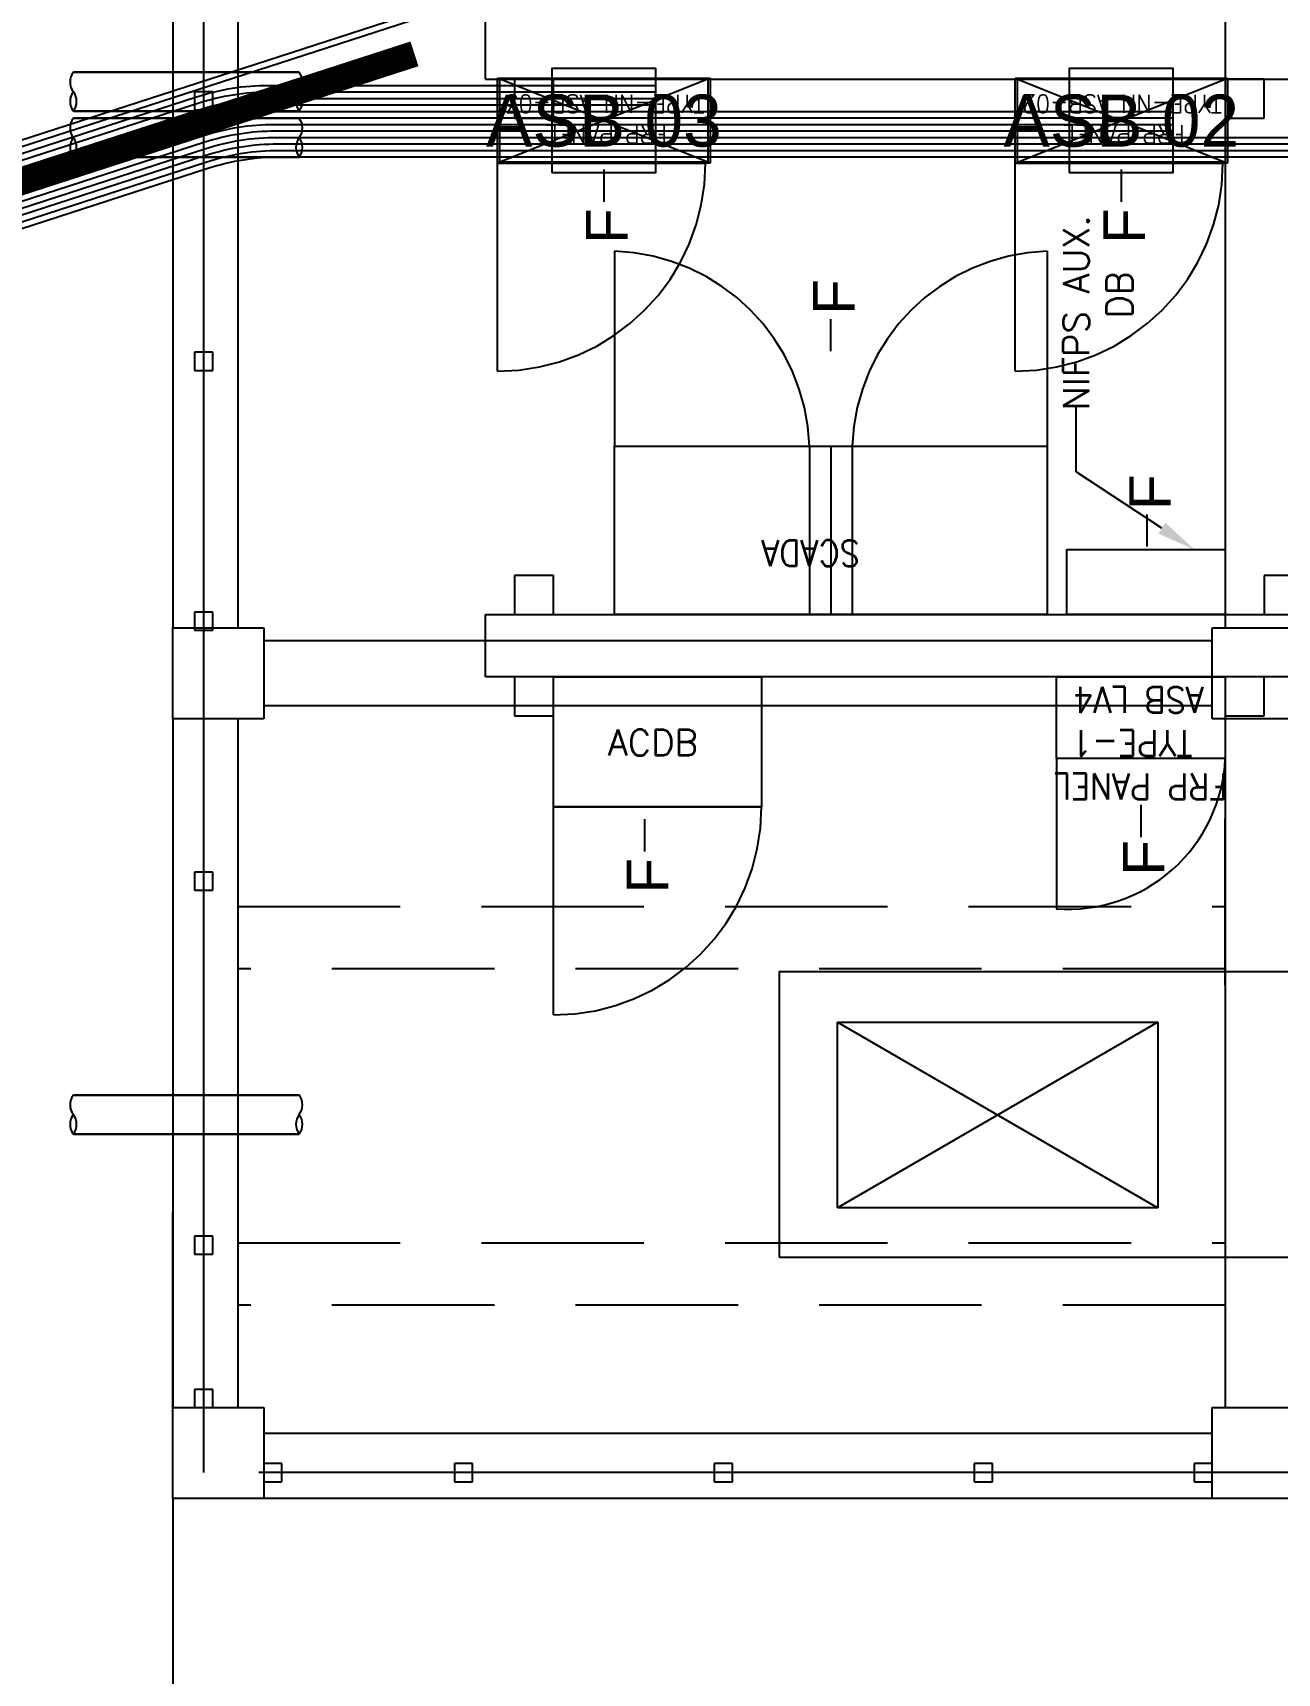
# Model space of a CAD drawing. Header units: metres. Extents: x 531268 to 531754, y 2675584 to 2675912.
# Drawn here: x 531483.32 to 531488.11, y 2675733.68 to 2675739.99 of the extents above; entities that cross this region are included whole.
import ezdxf
from ezdxf.enums import TextEntityAlignment as Align

# ---------------------------------------------------------------- set-up
doc = ezdxf.new("R2010")
doc.units = ezdxf.units.M
for name, pattern in [('DASHED', [0.75, 0.5, -0.25]), ('DASHED2', [0.375, 0.25, -0.125]), ('HIDDEN', [0.375, 0.25, -0.125]), ('PHANTOM', [63.5, 31.75, -6.35, 6.35, -6.35, 6.35, -6.35])]:
    doc.linetypes.add(name, pattern=pattern)
for name, color, linetype in [('1', 5, 'Continuous'), ('Excavation', 7, 'Continuous'), ('IDT', 7, 'Continuous'), ('LT Cable(AG) INV to LT Panel BL-05', 2, 'Continuous')]:
    doc.layers.add(name, color=color, linetype=linetype)
doc.styles.add('Arial', font='arial.ttf')
doc.styles.add('RomanS', font='romans.shx')
doc.styles.get("Standard").update_dxf_attribs({"font": 'Adani Regular.ttf'})
doc.linetypes.add('FOUNDATION LAYOUT$0$FENCELINE1', pattern='A,6.35,-2.54,[133,ltypeshp.shx,S=2.54,R=0,X=-2.54,Y=0],-2.54,25.4', length=36.83)

# ---------------------------------------------------------------- blocks, each defined once
blk = doc.blocks.new('ASB')
at = {"layer": '1', "color": 5}
blk.add_lwpolyline([(-0.2, -0.2), (0.2, -0.2), (0.2, 0.2), (-0.2, 0.2)], close=True, dxfattribs=at)
at = {"layer": '1', "color": 7}
blk.add_attdef('ID', text='', height=0.2, dxfattribs=at).set_placement((0, 0), align=Align.MIDDLE_CENTER)
blk = doc.blocks.new('IDT')
at = {"layer": 'IDT', "color": 8}
for p, q in [((29.552, 18.4101), (29.902, 18.4101)), ((29.902, 18.4101), (29.902, 18.0601)), ((29.902, 18.4101), (33.552, 18.4101)), ((33.552, 18.0601), (33.552, 18.4101)), ((33.552, 18.4101), (33.902, 18.4101)), ((33.902, 18.4101), (33.902, 18.0601)), ((29.902, 18.3453), (29.902, 18.2753)), ((29.972, 18.3453), (29.902, 18.3453)), ((29.972, 18.2753), (29.972, 18.3453)), ((30.7481, 18.3453), (30.7481, 18.2753)), ((30.8181, 18.3453), (30.7481, 18.3453)), ((30.8181, 18.2753), (30.8181, 18.3453)), ((31.7481, 18.3453), (31.7481, 18.2753)), ((31.8181, 18.3453), (31.7481, 18.3453)), ((31.8181, 18.2753), (31.8181, 18.3453)), ((32.7481, 18.3453), (32.7481, 18.2753)), ((32.8181, 18.3453), (32.7481, 18.3453)), ((32.8181, 18.2753), (32.8181, 18.3453)), ((33.482, 18.3453), (33.482, 18.2753)), ((33.552, 18.3453), (33.482, 18.3453)), ((33.552, 18.2753), (33.552, 18.3453)), ((29.902, 18.2753), (29.972, 18.2753)), ((30.7481, 18.2753), (30.8181, 18.2753)), ((31.7481, 18.2753), (31.8181, 18.2753)), ((32.7481, 18.2753), (32.8181, 18.2753)), ((33.482, 18.2753), (33.552, 18.2753)), ((29.902, 18.1601), (33.552, 18.1601)), ((29.902, 18.0601), (29.552, 18.0601)), ((29.852, 15.4101), (29.852, 18.0601)), ((33.902, 18.0601), (33.552, 18.0601)), ((33.652, 15.4101), (33.652, 18.0601)), ((33.7481, 18.0601), (33.7481, 17.9901)), ((33.8181, 18.0601), (33.7481, 18.0601)), ((33.8181, 17.9901), (33.8181, 18.0601)), ((33.902, 15.4101), (33.902, 18.0601)), ((33.7481, 17.9901), (33.8181, 17.9901)), ((33.7481, 17.4703), (33.7481, 17.4003)), ((33.8181, 17.4703), (33.7481, 17.4703)), ((33.8181, 17.4003), (33.8181, 17.4703)), ((33.7481, 17.4003), (33.8181, 17.4003)), ((30.1117, 16.5771), (30.1117, 17.2916)), ((30.1117, 17.2916), (31.3439, 17.2916)), ((31.3439, 16.5771), (30.1117, 17.2916)), ((30.1117, 16.5771), (31.3439, 17.2916)), ((31.3439, 17.2916), (31.3439, 16.5771)), ((31.3439, 16.5771), (30.1117, 16.5771)), ((29.852, 16.4349), (29.852, 15.7954)), ((33.652, 16.1329), (33.652, 16.1329)), ((33.7481, 16.0703), (33.7481, 16.0003)), ((33.8181, 16.0703), (33.7481, 16.0703)), ((33.8181, 16.0003), (33.8181, 16.0703)), ((33.7481, 16.0003), (33.8181, 16.0003)), ((29.552, 15.4101), (29.902, 15.4101)), ((29.702, 15.3997), (29.702, 15.2497)), ((29.852, 15.3997), (29.702, 15.3997)), ((29.852, 15.2497), (29.852, 15.3997)), ((29.902, 15.4101), (29.902, 15.0601)), ((32.4369, 15.3997), (32.4369, 15.2497)), ((32.5869, 15.3997), (32.4369, 15.3997)), ((32.5869, 15.2497), (32.5869, 15.3997)), ((33.552, 15.0601), (33.552, 15.4101)), ((33.552, 15.4101), (33.902, 15.4101)), ((33.902, 15.4101), (33.902, 15.0601)), ((29.902, 15.3601), (33.552, 15.3601)), ((26.802, 15.2497), (32.6992, 15.2497)), ((29.702, 15.2497), (29.852, 15.2497)), ((32.4369, 15.2497), (32.5869, 15.2497)), ((32.6992, 15.2497), (32.6992, 15.0097)), ((29.902, 15.1101), (33.552, 15.1101)), ((29.902, 15.0601), (29.552, 15.0601)), ((29.852, 12.4101), (29.852, 15.0601)), ((33.902, 15.0601), (33.552, 15.0601)), ((33.652, 12.4101), (33.652, 15.0601)), ((33.7481, 15.0703), (33.7481, 15.0003)), ((33.8181, 15.0703), (33.7481, 15.0703)), ((33.8181, 15.0003), (33.8181, 15.0703)), ((33.902, 12.4101), (33.902, 15.0601)), ((32.6992, 15.0097), (26.802, 15.0097)), ((29.702, 15.0097), (29.552, 15.0097)), ((29.702, 14.8597), (29.702, 15.0097)), ((31.2873, 14.3618), (31.2873, 15.0097)), ((31.3698, 14.3618), (31.3698, 15.0097)), ((31.4523, 14.3618), (31.4523, 15.0097)), ((32.4369, 15.0097), (32.4369, 14.8597)), ((32.5869, 15.0097), (32.4369, 15.0097)), ((32.5869, 14.8597), (32.5869, 15.0097)), ((33.7481, 15.0003), (33.8181, 15.0003)), ((29.552, 14.8597), (29.702, 14.8597)), ((32.4369, 14.8597), (32.5869, 14.8597)), ((33.7481, 14.0703), (33.7481, 14.0003)), ((33.8181, 14.0703), (33.7481, 14.0703)), ((33.8181, 14.0003), (33.8181, 14.0703)), ((33.7481, 14.0003), (33.8181, 14.0003)), ((29.843, 13.2732), (30.661, 13.2732)), ((29.843, 12.9462), (29.843, 13.2732)), ((29.852, 12.9497), (29.852, 13.2697)), ((29.852, 13.2697), (30.652, 13.2697)), ((30.652, 13.2697), (29.852, 12.9497)), ((30.652, 12.9497), (29.852, 13.2697)), ((30.652, 13.2697), (30.652, 12.9497)), ((30.661, 13.2732), (30.661, 12.9462)), ((31.8339, 13.2732), (32.6519, 13.2732)), ((31.8339, 12.9462), (31.8339, 13.2732)), ((31.8429, 12.9497), (31.8429, 13.2697)), ((31.8429, 13.2697), (32.6429, 13.2697)), ((31.8429, 12.9497), (32.6429, 13.2697)), ((31.8429, 13.2697), (32.6429, 12.9497)), ((32.6429, 13.2697), (32.6429, 12.9497)), ((32.6519, 13.2732), (32.6519, 12.9462)), ((29.702, 13.0997), (29.702, 12.9497)), ((29.852, 13.0997), (29.702, 13.0997)), ((29.852, 12.9497), (29.852, 13.0997)), ((32.4369, 13.0997), (32.4369, 12.9497)), ((32.5869, 13.0997), (32.4369, 13.0997)), ((32.5869, 12.9497), (32.5869, 13.0997)), ((33.7481, 13.0685), (33.7481, 12.9985)), ((33.8181, 13.0685), (33.7481, 13.0685)), ((33.8181, 12.9985), (33.8181, 13.0685)), ((33.7481, 12.9985), (33.8181, 12.9985)), ((32.6992, 12.9497), (26.802, 12.9497)), ((29.702, 12.9497), (29.852, 12.9497)), ((30.661, 12.9462), (29.843, 12.9462)), ((30.652, 12.9497), (29.852, 12.9497)), ((32.6519, 12.9462), (31.8339, 12.9462)), ((32.6429, 12.9497), (31.8429, 12.9497)), ((32.4369, 12.9497), (32.5869, 12.9497)), ((32.6993, 12.9497), (32.6993, 12.7097))]:
    blk.add_line(p, q, dxfattribs=at)
at = {"layer": 'IDT', "color": 8, "linetype": 'DASHED2', "ltscale": 5}
for p, q in [((32.802, 18.4101), (33.902, 18.4101)), ((33.902, 18.4101), (33.902, 17.3101))]:
    blk.add_line(p, q, dxfattribs=at)
at = {"layer": 'IDT', "color": 8, "linetype": 'PHANTOM', "ltscale": 0.25}
for p, q in [((25.6331, 18.3103), (33.7831, 18.3103)), ((33.7831, 18.3103), (33.7831, 9.1603))]:
    blk.add_line(p, q, dxfattribs=at)
at = {"layer": 'IDT', "color": 8, "linetype": 'HIDDEN', "ltscale": 2.5}
for p, q in [((29.852, 17.6665), (33.652, 17.6665)), ((33.652, 17.4265), (29.852, 17.4265)), ((29.852, 16.3729), (33.652, 16.3729)), ((33.652, 16.1329), (29.852, 16.1329))]:
    blk.add_line(p, q, dxfattribs=at)
at = {"layer": 'IDT', "color": 124}
for p, q in [((34.2845, 17.0079), (33.4155, 17.0079)), ((33.4155, 17.0079), (34.2845, 17.0079)), ((33.4155, 16.8579), (34.2845, 16.8579)), ((34.2845, 16.8579), (33.4155, 16.8579)), ((34.2845, 13.2505), (33.4155, 13.2505)), ((33.4155, 13.2505), (34.2845, 13.2505)), ((33.4155, 13.1005), (34.2845, 13.1005)), ((34.2845, 13.1005), (33.4155, 13.1005)), ((34.2845, 13.0734), (33.4155, 13.0734)), ((33.4155, 13.0734), (34.2845, 13.0734)), ((33.4155, 12.9234), (34.2845, 12.9234)), ((34.2845, 12.9234), (33.4155, 12.9234))]:
    blk.add_line(p, q, dxfattribs=at)
at = {"layer": 'IDT', "color": 8, "linetype": 'DASHED', "ltscale": 5}
for p, q in [((32.4365, 16.5497), (32.4365, 15.7497)), ((30.502, 15.5637), (30.502, 16.1417)), ((32.3927, 15.7497), (31.6365, 15.7497)), ((32.4365, 15.7497), (32.3927, 15.7497)), ((30.5375, 13.6118), (30.5375, 14.3618)), ((32.202, 13.6118), (32.202, 14.3618)), ((30.661, 14.0732), (30.661, 13.2732)), ((32.6519, 14.0732), (32.6519, 13.2732)), ((30.5375, 13.6118), (30.5375, 13.6118)), ((32.202, 13.6118), (32.202, 13.6118)), ((30.6172, 13.2732), (29.861, 13.2732)), ((30.661, 13.2732), (30.6172, 13.2732)), ((32.6081, 13.2732), (31.8519, 13.2732)), ((32.6519, 13.2732), (32.6081, 13.2732))]:
    blk.add_line(p, q, dxfattribs=at)
at = {"layer": 'IDT', "color": 7}
for p, q in [((32.0863, 15.8484), (32.0863, 15.9209)), ((30.177, 15.7932), (30.177, 15.8657)), ((32.0863, 15.7973), (32.0863, 15.8484)), ((30.177, 15.7421), (30.177, 15.7932)), ((31.6365, 15.7486), (32.4369, 15.7497)), ((31.6365, 15.2497), (31.6365, 15.7486)), ((32.4369, 15.7497), (32.4369, 15.2497)), ((29.852, 15.5637), (30.502, 15.5637)), ((29.852, 15.2497), (29.852, 15.5637)), ((30.502, 15.5637), (30.502, 15.2497)), ((30.502, 15.2497), (29.852, 15.2497)), ((32.4369, 15.2497), (31.6365, 15.2497)), ((29.852, 15.0097), (30.462, 15.0097)), ((29.852, 14.7597), (29.852, 15.0097)), ((30.462, 15.0097), (30.462, 14.7597)), ((30.5375, 15.0097), (32.202, 15.0097)), ((30.5375, 14.3618), (30.5375, 15.0097)), ((32.202, 15.0097), (32.202, 14.3618)), ((30.462, 14.7597), (29.852, 14.7597)), ((30.1529, 14.748), (30.1529, 14.6969)), ((30.1529, 14.6969), (30.1529, 14.6243)), ((32.202, 14.3618), (30.5375, 14.3618)), ((31.3698, 13.9969), (31.3698, 13.9457)), ((31.3698, 13.9457), (31.3698, 13.8732)), ((30.252, 13.3493), (30.252, 13.4218)), ((32.2429, 13.3493), (32.2429, 13.4218)), ((30.252, 13.2982), (30.252, 13.3493)), ((32.2429, 13.2982), (32.2429, 13.3493)), ((29.843, 13.2732), (30.661, 13.2732)), ((29.843, 12.9462), (29.843, 13.2732)), ((30.661, 13.2732), (30.661, 12.9462)), ((31.8339, 13.2732), (32.6519, 13.2732)), ((31.8339, 12.9462), (31.8339, 13.2732)), ((32.6519, 13.2732), (32.6519, 12.9462)), ((30.661, 12.9462), (29.843, 12.9462)), ((32.6519, 12.9462), (31.8339, 12.9462))]:
    blk.add_line(p, q, dxfattribs=at)
at = {"layer": 'IDT', "color": 8, "linetype": 'ByBlock', "lineweight": -2, "ltscale": 0.1}
for p, q in [((30.096, 14.6774), (30.426, 14.4611)), ((30.426, 14.4611), (30.426, 14.2072))]:
    blk.add_line(p, q, dxfattribs=at)
at = {"layer": 'IDT', "color": 7, "linetype": 'FOUNDATION LAYOUT$0$FENCELINE1', "ltscale": 0.01}
blk.add_lwpolyline([(33.902, 18.4101), (33.9018, 22.4854), (21.4107, 22.4854)], dxfattribs=at)
at = {"layer": 'IDT', "color": 8}
blk.add_lwpolyline([(31.567, 17.4829), (31.567, 16.3829), (28.767, 16.3829), (28.767, 17.4829)], close=True, dxfattribs=at)
at = {"layer": 'IDT', "color": 124}
for centre, start, end in [((33.4653, 16.9704), 143.02764, 216.97236), ((33.3657, 16.9704), 323.02764, 36.97236), ((34.3344, 16.9704), 143.02764, 216.97236), ((34.2347, 16.9704), 323.02764, 36.97236), ((33.4653, 16.8954), 143.02764, 216.97236), ((34.2347, 16.8954), 323.02764, 36.97236), ((33.4653, 13.213), 143.02764, 216.97236), ((33.3657, 13.213), 323.02764, 36.97236), ((34.3344, 13.213), 143.02764, 216.97236), ((34.2347, 13.213), 323.02764, 36.97236), ((33.4653, 13.138), 143.02764, 216.97236), ((34.2347, 13.138), 323.02764, 36.97236), ((33.4653, 13.0359), 143.02764, 216.97236), ((33.3657, 13.0359), 323.02764, 36.97236), ((34.3344, 13.0359), 143.02764, 216.97236), ((34.2347, 13.0359), 323.02764, 36.97236), ((33.4653, 12.9609), 143.02764, 216.97236), ((34.2347, 12.9609), 323.02764, 36.97236)]:
    blk.add_arc(centre, 0.0624, start, end, dxfattribs=at)
at = {"layer": 'IDT', "color": 8, "linetype": 'DASHED', "ltscale": 5}
for centre, radius, start, end in [((32.4365, 15.7497), 0.8, 90, 180), ((30.4575, 15.5373), 0.606, 85.7856, 177.50336), ((30.512, 14.3876), 0.7761, 271.87815, 358.10123), ((29.6994, 14.7411), 1.4413, 344.74337, 344.78968), ((32.2275, 14.3876), 0.7761, 181.89877, 268.12185), ((30.661, 13.2732), 0.8, 90, 180), ((32.6519, 13.2732), 0.8, 90, 180)]:
    blk.add_arc(centre, radius, start, end, dxfattribs=at)
at = {"layer": 'IDT', "color": 8, "ltscale": 0.1}
blk.add_solid([(30.0823, 14.6565), (29.9705, 14.7597), (30.1097, 14.6983)], dxfattribs=at)
at = {"layer": 'IDT', "color": 7, "style": 'Arial'}
for p in [(31.9951, 16.0827), (30.0858, 16.0139), (30.0617, 14.6072), (31.2786, 13.856), (30.1608, 13.5836), (32.1517, 13.5836)]:
    blk.add_text('F', height=0.16, rotation=270, dxfattribs=at).set_placement(p)
at = {"layer": 'IDT', "color": 7, "style": 'RomanS', "width": 0.9}
for s, height, p in [('FRP PANEL', 0.1, (29.8434, 15.6209)), ('TYPE-1', 0.1, (29.9782, 15.4542)), ('ASB LV4', 0.1, (29.9342, 15.2876)), ('SCADA', 0.1, (31.2586, 14.724)), ('FRP PANEL', 0.07, (30.0088, 13.1269)), ('FRP PANEL', 0.07, (31.9997, 13.1269)), ('TYPE-NN ASB-02', 0.07, (29.8647, 13.0102)), ('TYPE-NN ASB-03', 0.07, (31.8556, 13.0102))]:
    blk.add_text(s, height=height, dxfattribs=at).set_placement(p)
at = {"layer": 'IDT', "color": 7, "ltscale": 0.1, "style": 'RomanS'}
blk.add_text('ACDB', height=0.1, rotation=180, dxfattribs=at).set_placement((32.2286, 15.5521))
at = {"layer": 'IDT', "color": 8, "style": 'RomanS'}
for s, p in [('NIFPS AUX.', (30.376, 14.2243)), (' DB', (30.2093, 13.9386))]:
    blk.add_text(s, height=0.1, rotation=270, dxfattribs=at).set_placement(p)

msp = doc.modelspace()

# ---------------------------------------------------------------- linework, layer by layer
at = {"layer": 'Excavation', "const_width": 0.1}
msp.add_lwpolyline([(531484.7873, 2675739.9061), (531482.8383, 2675739.2751), (531478.7633, 2675739.2751), (531478.7633, 2675710.7918)], dxfattribs=at)
at = {"layer": 'LT Cable(AG) INV to LT Panel BL-05'}
for points in [[(531486.7333, 2675740.1313), (531485.1379, 2675740.1313, 0.078431), (531484.8607, 2675740.0875), (531482.9498, 2675739.4689, -0.078431), (531482.6726, 2675739.4251), (531479.5133, 2675739.4251, 0.414214), (531478.6133, 2675738.5251), (531478.6133, 2675710.9331, 0.093355), (531478.675, 2675710.6057), (531478.7766, 2675710.3454, -0.093355), (531478.8383, 2675710.0179), (531478.8383, 2675597.13, 0.414214), (531479.7383, 2675596.23), (531492.421, 2675596.23, 0.414214), (531493.321, 2675597.13), (531493.321, 2675597.7298)], [(531486.7333, 2675740.1063), (531485.1418, 2675740.1063, 0.078431), (531484.8646, 2675740.0625), (531482.9537, 2675739.4439, -0.078431), (531482.6765, 2675739.4001), (531479.5383, 2675739.4001, 0.414214), (531478.6383, 2675738.5001), (531478.6383, 2675710.9378, 0.093355), (531478.7, 2675710.6104), (531478.8016, 2675710.3501, -0.093355), (531478.8633, 2675710.0227), (531478.8633, 2675604.655, 0.414214), (531479.7633, 2675603.755), (531686.773, 2675603.755, 0.414214), (531687.673, 2675604.655), (531687.673, 2675605.2298)]]:
    msp.add_lwpolyline(points, format="xyb", dxfattribs=at)
at = {"layer": 'LT Cable(AG) INV to LT Panel BL-05', "color": 5}
for points in [[(531485.7164, 2675739.7836), (531484.2263, 2675739.7836, 0.078431), (531483.9491, 2675739.7399), (531482.9576, 2675739.4189, -0.078431), (531482.6804, 2675739.3751), (531479.5633, 2675739.3751, 0.414214), (531478.6633, 2675738.4751), (531478.6633, 2675710.9425, 0.093355), (531478.725, 2675710.6151), (531478.8266, 2675710.3548, -0.093355), (531478.8883, 2675710.0274), (531478.8883, 2675604.68, 0.414214), (531479.7883, 2675603.78), (531589.597, 2675603.78, 0.414214), (531590.497, 2675604.68), (531590.497, 2675605.2298)], [(531485.7164, 2675739.7586), (531484.2303, 2675739.7586, 0.078431), (531483.9531, 2675739.7149), (531482.9616, 2675739.3939, -0.078431), (531482.6844, 2675739.3501), (531479.5883, 2675739.3501, 0.414214), (531478.6883, 2675738.4501), (531478.6883, 2675710.9472, 0.093355), (531478.75, 2675710.6198), (531478.8516, 2675710.3595, -0.093355), (531478.9133, 2675710.0321), (531478.9133, 2675619.705, 0.414214), (531479.8133, 2675618.805), (531492.421, 2675618.805, 0.414214), (531493.321, 2675619.705), (531493.321, 2675620.2298)], [(531485.7164, 2675739.7336), (531484.2342, 2675739.7336, 0.078431), (531483.957, 2675739.6899), (531482.9655, 2675739.3689, -0.078431), (531482.6883, 2675739.3251), (531479.6133, 2675739.3251, 0.414214), (531478.7133, 2675738.4251), (531478.7133, 2675710.9519, 0.093355), (531478.775, 2675710.6245), (531478.8766, 2675710.3642, -0.093355), (531478.9383, 2675710.0368), (531478.9383, 2675634.73, 0.414214), (531479.8383, 2675633.83), (531686.773, 2675633.83, 0.414214), (531687.673, 2675634.73), (531687.673, 2675635.2298)], [(531485.7164, 2675739.7086), (531484.2382, 2675739.7086, 0.078431), (531483.961, 2675739.6649), (531482.9695, 2675739.3439, -0.078431), (531482.6923, 2675739.3001), (531479.6383, 2675739.3001, 0.414214), (531478.7383, 2675738.4001), (531478.7383, 2675710.9566, 0.093355), (531478.8, 2675710.6292), (531478.9016, 2675710.3689, -0.093355), (531478.9633, 2675710.0415), (531478.9633, 2675634.755, 0.414214), (531479.8633, 2675633.855), (531589.597, 2675633.855, 0.414214), (531590.497, 2675634.755), (531590.497, 2675635.2298)], [(531487.7073, 2675739.6836), (531484.2421, 2675739.6836, 0.078431), (531483.9649, 2675739.6399), (531482.9734, 2675739.3189, -0.078431), (531482.6962, 2675739.2751), (531479.6633, 2675739.2751, 0.414214), (531478.7633, 2675738.3751), (531478.7633, 2675710.9613, 0.093355), (531478.825, 2675710.6339), (531478.9266, 2675710.3736, -0.093355), (531478.9883, 2675710.0462), (531478.9883, 2675649.78, 0.414214), (531479.8883, 2675648.88), (531492.421, 2675648.88, 0.414214), (531493.321, 2675649.78), (531493.321, 2675650.2298)], [(531487.7073, 2675739.6586), (531484.2461, 2675739.6586, 0.078431), (531483.9689, 2675739.6149), (531482.9774, 2675739.2939, -0.078431), (531482.7002, 2675739.2501), (531479.6883, 2675739.2501, 0.414214), (531478.7883, 2675738.3501), (531478.7883, 2675710.966, 0.093355), (531478.85, 2675710.6386), (531478.9516, 2675710.3783, -0.093355), (531479.0133, 2675710.0509), (531479.0133, 2675664.805, 0.414214), (531479.9133, 2675663.905), (531686.773, 2675663.905, 0.414214), (531687.673, 2675664.805), (531687.673, 2675665.2298)], [(531487.7073, 2675739.6336), (531484.25, 2675739.6336, 0.078431), (531483.9728, 2675739.5899), (531482.9813, 2675739.2689, -0.078431), (531482.7041, 2675739.2251), (531479.7133, 2675739.2251, 0.414214), (531478.8133, 2675738.3251), (531478.8133, 2675710.9707, 0.093355), (531478.875, 2675710.6433), (531478.9766, 2675710.383, -0.093355), (531479.0383, 2675710.0556), (531479.0383, 2675664.83, 0.414214), (531479.9383, 2675663.93), (531589.597, 2675663.93, 0.414214), (531590.497, 2675664.83), (531590.497, 2675665.2298)], [(531487.7073, 2675739.6086), (531484.254, 2675739.6086, 0.078431), (531483.9768, 2675739.5649), (531482.9853, 2675739.2439, -0.078431), (531482.7081, 2675739.2001), (531479.7383, 2675739.2001, 0.414214), (531478.8383, 2675738.3001), (531478.8383, 2675710.9755, 0.093355), (531478.9, 2675710.648), (531479.0016, 2675710.3877, -0.093355), (531479.0633, 2675710.0603), (531479.0633, 2675672.355, 0.414214), (531479.9633, 2675671.455), (531492.421, 2675671.455, 0.414214), (531493.321, 2675672.355), (531493.321, 2675672.7298)], [(531489.8643, 2675739.5836), (531484.2579, 2675739.5836, 0.078431), (531483.9807, 2675739.5399), (531482.9892, 2675739.2189, -0.078431), (531482.712, 2675739.1751), (531479.7633, 2675739.1751, 0.414214), (531478.8633, 2675738.2751), (531478.8633, 2675710.9802, 0.093355), (531478.925, 2675710.6528), (531479.0266, 2675710.3925, -0.093355), (531479.0883, 2675710.065), (531479.0883, 2675694.88, 0.414214), (531479.9883, 2675693.98), (531719.165, 2675693.98, 0.414214), (531720.065, 2675694.88), (531720.065, 2675695.2298)], [(531489.8643, 2675739.5586), (531484.2618, 2675739.5586, 0.078431), (531483.9847, 2675739.5149), (531482.9932, 2675739.1939, -0.078431), (531482.716, 2675739.1501), (531479.7883, 2675739.1501, 0.414214), (531478.8883, 2675738.2501), (531478.8883, 2675710.9849, 0.093355), (531478.95, 2675710.6575), (531479.0516, 2675710.3972, -0.093355), (531479.1133, 2675710.0697), (531479.1133, 2675694.905, 0.414214), (531480.0133, 2675694.005), (531654.381, 2675694.005, 0.414214), (531655.281, 2675694.905), (531655.281, 2675695.2298)], [(531489.8643, 2675739.5336), (531484.2658, 2675739.5336, 0.078431), (531483.9886, 2675739.4899), (531482.9971, 2675739.1689, -0.078431), (531482.7199, 2675739.1251), (531479.8133, 2675739.1251, 0.414214), (531478.9133, 2675738.2251), (531478.9133, 2675710.9896, 0.093355), (531478.975, 2675710.6622), (531479.0766, 2675710.4019, -0.093355), (531479.1383, 2675710.0745), (531479.1383, 2675694.93, 0.414214), (531480.0383, 2675694.03), (531589.597, 2675694.03, 0.414214), (531590.497, 2675694.93), (531590.497, 2675695.2298)], [(531489.8643, 2675739.5086), (531484.2697, 2675739.5086, 0.078431), (531483.9925, 2675739.4649), (531483.001, 2675739.1439, -0.078431), (531482.7239, 2675739.1001), (531479.8383, 2675739.1001, 0.414214), (531478.9383, 2675738.2001), (531478.9383, 2675710.9943, 0.093355), (531479, 2675710.6669), (531479.1016, 2675710.4066, -0.093355), (531479.1633, 2675710.0792), (531479.1633, 2675694.955, 0.414214), (531480.0633, 2675694.055), (531492.421, 2675694.055, 0.414214), (531493.321, 2675694.955), (531493.321, 2675695.2298)]]:
    msp.add_lwpolyline(points, format="xyb", dxfattribs=at)

# ---------------------------------------------------------------- block references
at = {"layer": '1'}
for p, values in [((531485.5164, 2675739.6492), {'ID': 'ASB 03'}), ((531487.5073, 2675739.6492), {'ID': 'ASB 02'})]:
    msp.add_blockref('ASB', p, dxfattribs=at).add_auto_attribs(values)
at = {"layer": 'IDT', "color": 8, "rotation": 180}
msp.add_blockref('IDT', (531517.7593, 2675752.7589), dxfattribs=at)

doc.saveas('drawing.dxf')
